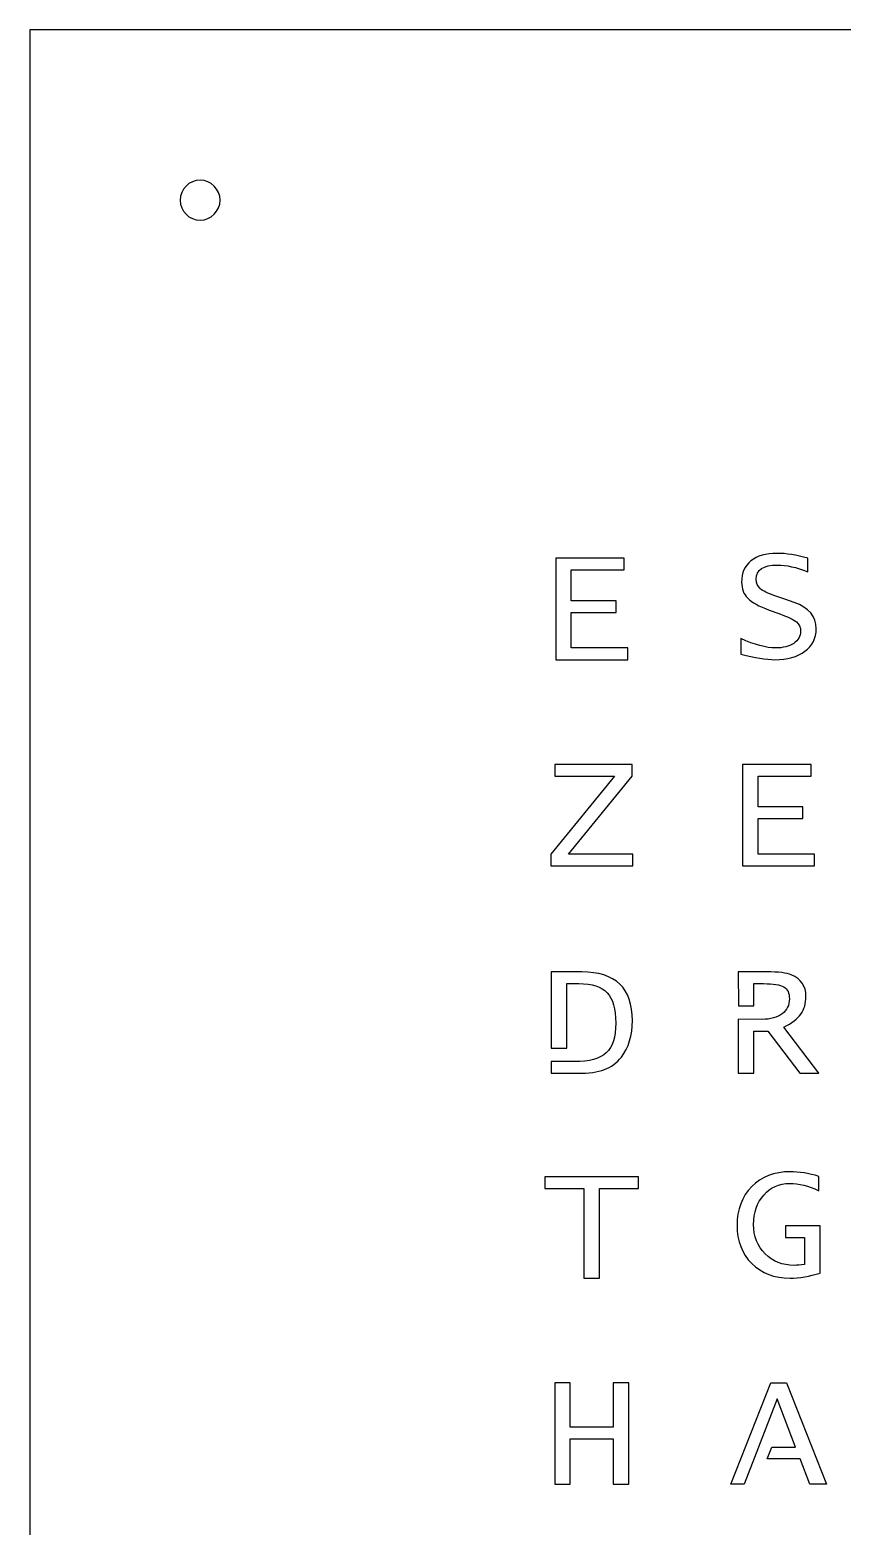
# Model space of a CAD drawing. Header units: centimetres. Extents: x -22.7 to 22.3, y -22.5 to 22.5.
# Drawn here: x -22.73 to -10.52, y 0.03 to 22.53 of the extents above; entities that cross this region are included whole.
import ezdxf

# ---------------------------------------------------------------- set-up
doc = ezdxf.new("R2010")
doc.units = ezdxf.units.CM
doc.header["$MEASUREMENT"] = 0
doc.layers.add('Ebene 1', color=7, linetype='Continuous')

msp = doc.modelspace()

# ---------------------------------------------------------------- linework, layer by layer
at = {"layer": 'Ebene 1'}
msp.add_open_spline([(-22.73273, 22.53096), (-22.73273, 22.53096), (22.26727, 22.53096), (22.26727, 22.53096), (22.26727, 22.53096), (22.26727, 22.53096), (22.26727, -22.46904), (22.26727, -22.46904), (22.26727, -22.46904), (22.26727, -22.46904), (-22.73273, -22.46904), (-22.73273, -22.46904), (-22.73273, -22.46904), (-22.73273, -22.46904), (-22.73273, 22.53096), (-22.73273, 22.53096)], degree=3, knots=[0, 0, 0, 0, 0.25, 0.25, 0.25, 0.25, 0.5, 0.5, 0.5, 0.5, 0.75, 0.75, 0.75, 0.75, 1, 1, 1, 1], dxfattribs=at)
at = {"layer": 'Ebene 1', "color": 7}
for points, knots in [([(-20.17273, 20.27096), (-20.0075, 20.27096), (-19.87273, 20.1362), (-19.87273, 19.97096), (-19.87273, 19.97096), (-19.87273, 19.80572), (-20.0075, 19.67096), (-20.17273, 19.67096), (-20.17273, 19.67096), (-20.33796, 19.67096), (-20.47273, 19.80572), (-20.47273, 19.97096), (-20.47273, 19.97096), (-20.47273, 20.1362), (-20.33796, 20.27096), (-20.17273, 20.27096)], [0, 0, 0, 0, 0.25, 0.25, 0.25, 0.25, 0.5, 0.5, 0.5, 0.5, 0.75, 0.75, 0.75, 0.75, 1, 1, 1, 1]), ([(-11.03335, 14.58669), (-11.03335, 14.58669), (-11.03335, 14.38343), (-11.03335, 14.38343), (-11.03335, 14.38343), (-11.20536, 14.44997), (-11.35831, 14.48323), (-11.49219, 14.48323), (-11.49219, 14.48323), (-11.70396, 14.48323), (-11.80985, 14.41183), (-11.80985, 14.26943), (-11.80985, 14.26943), (-11.80985, 14.21142), (-11.78997, 14.16517), (-11.75021, 14.12987), (-11.75021, 14.12987), (-11.71086, 14.09458), (-11.63743, 14.05807), (-11.53032, 14.02115), (-11.53032, 14.02115), (-11.53032, 14.02115), (-11.38062, 13.96881), (-11.38062, 13.96881), (-11.38062, 13.96881), (-11.38062, 13.96881), (-11.23822, 13.91972), (-11.23822, 13.91972), (-11.23822, 13.91972), (-11.01712, 13.84224), (-10.90637, 13.71079), (-10.90637, 13.52539), (-10.90637, 13.52539), (-10.90637, 13.38421), (-10.96276, 13.27142), (-11.07554, 13.18704), (-11.07554, 13.18704), (-11.18873, 13.10265), (-11.33965, 13.06046), (-11.52911, 13.06046), (-11.52911, 13.06046), (-11.66055, 13.06046), (-11.83054, 13.08845), (-12.03907, 13.14485), (-12.03907, 13.14485), (-12.03907, 13.14485), (-12.03907, 13.3769), (-12.03907, 13.3769), (-12.03907, 13.3769), (-11.83135, 13.28319), (-11.65893, 13.23653), (-11.52221, 13.23653), (-11.52221, 13.23653), (-11.40618, 13.23653), (-11.31409, 13.25925), (-11.24512, 13.30469), (-11.24512, 13.30469), (-11.17615, 13.35053), (-11.14167, 13.41139), (-11.14167, 13.48847), (-11.14167, 13.48847), (-11.14167, 13.54689), (-11.16195, 13.59354), (-11.20293, 13.62762), (-11.20293, 13.62762), (-11.2439, 13.6617), (-11.32788, 13.70187), (-11.45568, 13.74893), (-11.45568, 13.74893), (-11.45568, 13.74893), (-11.61228, 13.80572), (-11.61228, 13.80572), (-11.61228, 13.80572), (-11.76847, 13.86374), (-11.87679, 13.92297), (-11.93764, 13.98423), (-11.93764, 13.98423), (-11.99809, 14.04508), (-12.02852, 14.12622), (-12.02852, 14.22765), (-12.02852, 14.22765), (-12.02852, 14.36477), (-11.98186, 14.47106), (-11.88896, 14.54652), (-11.88896, 14.54652), (-11.79565, 14.62158), (-11.66461, 14.65931), (-11.49584, 14.65931), (-11.49584, 14.65931), (-11.35872, 14.65931), (-11.20455, 14.63496), (-11.03335, 14.58669)], [0, 0, 0, 0, 0.04347826, 0.04347826, 0.04347826, 0.04347826, 0.08695652, 0.08695652, 0.08695652, 0.08695652, 0.13043478, 0.13043478, 0.13043478, 0.13043478, 0.17391304, 0.17391304, 0.17391304, 0.17391304, 0.2173913, 0.2173913, 0.2173913, 0.2173913, 0.26086957, 0.26086957, 0.26086957, 0.26086957, 0.30434783, 0.30434783, 0.30434783, 0.30434783, 0.34782609, 0.34782609, 0.34782609, 0.34782609, 0.39130435, 0.39130435, 0.39130435, 0.39130435, 0.43478261, 0.43478261, 0.43478261, 0.43478261, 0.47826087, 0.47826087, 0.47826087, 0.47826087, 0.52173913, 0.52173913, 0.52173913, 0.52173913, 0.56521739, 0.56521739, 0.56521739, 0.56521739, 0.60869565, 0.60869565, 0.60869565, 0.60869565, 0.65217391, 0.65217391, 0.65217391, 0.65217391, 0.69565217, 0.69565217, 0.69565217, 0.69565217, 0.73913043, 0.73913043, 0.73913043, 0.73913043, 0.7826087, 0.7826087, 0.7826087, 0.7826087, 0.82608696, 0.82608696, 0.82608696, 0.82608696, 0.86956522, 0.86956522, 0.86956522, 0.86956522, 0.91304348, 0.91304348, 0.91304348, 0.91304348, 0.95652174, 0.95652174, 0.95652174, 0.95652174, 1, 1, 1, 1]), ([(-14.82534, 13.06046), (-14.82534, 13.06046), (-14.82534, 14.58547), (-14.82534, 14.58547), (-14.82534, 14.58547), (-14.82534, 14.58547), (-13.79487, 14.58547), (-13.79487, 14.58547), (-13.79487, 14.58547), (-13.79487, 14.58547), (-13.79487, 14.4094), (-13.79487, 14.4094), (-13.79487, 14.4094), (-13.79487, 14.4094), (-14.59125, 14.4094), (-14.59125, 14.4094), (-14.59125, 14.4094), (-14.59125, 14.4094), (-14.59125, 13.94731), (-14.59125, 13.94731), (-14.59125, 13.94731), (-14.59125, 13.94731), (-13.91617, 13.94731), (-13.91617, 13.94731), (-13.91617, 13.94731), (-13.91617, 13.94731), (-13.91617, 13.77124), (-13.91617, 13.77124), (-13.91617, 13.77124), (-13.91617, 13.77124), (-14.59125, 13.77124), (-14.59125, 13.77124), (-14.59125, 13.77124), (-14.59125, 13.77124), (-14.59125, 13.23653), (-14.59125, 13.23653), (-14.59125, 13.23653), (-14.59125, 13.23653), (-13.7401, 13.23653), (-13.7401, 13.23653), (-13.7401, 13.23653), (-13.7401, 13.23653), (-13.7401, 13.06046), (-13.7401, 13.06046), (-13.7401, 13.06046), (-13.7401, 13.06046), (-14.82534, 13.06046), (-14.82534, 13.06046)], [0, 0, 0, 0, 0.08333333, 0.08333333, 0.08333333, 0.08333333, 0.16666667, 0.16666667, 0.16666667, 0.16666667, 0.25, 0.25, 0.25, 0.25, 0.33333333, 0.33333333, 0.33333333, 0.33333333, 0.41666667, 0.41666667, 0.41666667, 0.41666667, 0.5, 0.5, 0.5, 0.5, 0.58333333, 0.58333333, 0.58333333, 0.58333333, 0.66666667, 0.66666667, 0.66666667, 0.66666667, 0.75, 0.75, 0.75, 0.75, 0.83333333, 0.83333333, 0.83333333, 0.83333333, 0.91666667, 0.91666667, 0.91666667, 0.91666667, 1, 1, 1, 1]), ([(-14.89837, 9.96046), (-14.89837, 9.96046), (-14.89837, 10.13653), (-14.89837, 10.13653), (-14.89837, 10.13653), (-14.89837, 10.13653), (-13.94133, 11.3094), (-13.94133, 11.3094), (-13.94133, 11.3094), (-13.94133, 11.3094), (-14.83995, 11.3094), (-14.83995, 11.3094), (-14.83995, 11.3094), (-14.83995, 11.3094), (-14.83995, 11.48547), (-14.83995, 11.48547), (-14.83995, 11.48547), (-14.83995, 11.48547), (-13.67642, 11.48547), (-13.67642, 11.48547), (-13.67642, 11.48547), (-13.67642, 11.48547), (-13.67642, 11.3094), (-13.67642, 11.3094), (-13.67642, 11.3094), (-13.67642, 11.3094), (-14.63223, 10.13653), (-14.63223, 10.13653), (-14.63223, 10.13653), (-14.63223, 10.13653), (-13.66708, 10.13653), (-13.66708, 10.13653), (-13.66708, 10.13653), (-13.66708, 10.13653), (-13.66708, 9.96046), (-13.66708, 9.96046), (-13.66708, 9.96046), (-13.66708, 9.96046), (-14.89837, 9.96046), (-14.89837, 9.96046)], [0, 0, 0, 0, 0.1, 0.1, 0.1, 0.1, 0.2, 0.2, 0.2, 0.2, 0.3, 0.3, 0.3, 0.3, 0.4, 0.4, 0.4, 0.4, 0.5, 0.5, 0.5, 0.5, 0.6, 0.6, 0.6, 0.6, 0.7, 0.7, 0.7, 0.7, 0.8, 0.8, 0.8, 0.8, 0.9, 0.9, 0.9, 0.9, 1, 1, 1, 1]), ([(-12.01534, 9.96046), (-12.01534, 9.96046), (-12.01534, 11.48547), (-12.01534, 11.48547), (-12.01534, 11.48547), (-12.01534, 11.48547), (-10.98487, 11.48547), (-10.98487, 11.48547), (-10.98487, 11.48547), (-10.98487, 11.48547), (-10.98487, 11.3094), (-10.98487, 11.3094), (-10.98487, 11.3094), (-10.98487, 11.3094), (-11.78125, 11.3094), (-11.78125, 11.3094), (-11.78125, 11.3094), (-11.78125, 11.3094), (-11.78125, 10.84731), (-11.78125, 10.84731), (-11.78125, 10.84731), (-11.78125, 10.84731), (-11.10617, 10.84731), (-11.10617, 10.84731), (-11.10617, 10.84731), (-11.10617, 10.84731), (-11.10617, 10.67124), (-11.10617, 10.67124), (-11.10617, 10.67124), (-11.10617, 10.67124), (-11.78125, 10.67124), (-11.78125, 10.67124), (-11.78125, 10.67124), (-11.78125, 10.67124), (-11.78125, 10.13653), (-11.78125, 10.13653), (-11.78125, 10.13653), (-11.78125, 10.13653), (-10.9301, 10.13653), (-10.9301, 10.13653), (-10.9301, 10.13653), (-10.9301, 10.13653), (-10.9301, 9.96046), (-10.9301, 9.96046), (-10.9301, 9.96046), (-10.9301, 9.96046), (-12.01534, 9.96046), (-12.01534, 9.96046)], [0, 0, 0, 0, 0.08333333, 0.08333333, 0.08333333, 0.08333333, 0.16666667, 0.16666667, 0.16666667, 0.16666667, 0.25, 0.25, 0.25, 0.25, 0.33333333, 0.33333333, 0.33333333, 0.33333333, 0.41666667, 0.41666667, 0.41666667, 0.41666667, 0.5, 0.5, 0.5, 0.5, 0.58333333, 0.58333333, 0.58333333, 0.58333333, 0.66666667, 0.66666667, 0.66666667, 0.66666667, 0.75, 0.75, 0.75, 0.75, 0.83333333, 0.83333333, 0.83333333, 0.83333333, 0.91666667, 0.91666667, 0.91666667, 0.91666667, 1, 1, 1, 1]), ([(-14.6586, 7.21598), (-14.6586, 7.21598), (-14.8935, 7.21598), (-14.8935, 7.21598), (-14.8935, 7.21598), (-14.8935, 7.21598), (-14.89269, 8.36483), (-14.89269, 8.36483), (-14.89269, 8.36483), (-14.89269, 8.36483), (-14.43263, 8.36483), (-14.43263, 8.36483), (-14.43263, 8.36483), (-13.92551, 8.36483), (-13.67195, 8.1206), (-13.67195, 7.63255), (-13.67195, 7.63255), (-13.67195, 7.40698), (-13.72713, 7.22401), (-13.83707, 7.08486), (-13.83707, 7.08486), (-13.90604, 6.99682), (-13.99124, 6.93394), (-14.09225, 6.89621), (-14.09225, 6.89621), (-14.19327, 6.85848), (-14.32756, 6.83982), (-14.49551, 6.83982), (-14.49551, 6.83982), (-14.49551, 6.83982), (-14.89269, 6.83982), (-14.89269, 6.83982), (-14.89269, 6.83982), (-14.89269, 6.83982), (-14.89269, 7.01598), (-14.89269, 7.01598), (-14.89269, 7.01598), (-14.89269, 7.01598), (-14.54095, 7.01589), (-14.54095, 7.01589), (-14.54095, 7.01589), (-14.31741, 7.01584), (-14.15826, 7.06003), (-14.06345, 7.14896), (-14.06345, 7.14896), (-13.96884, 7.23769), (-13.92146, 7.3867), (-13.92146, 7.59563), (-13.92146, 7.59563), (-13.92146, 7.80821), (-13.96446, 7.95994), (-14.05006, 8.05163), (-14.05006, 8.05163), (-14.13566, 8.14291), (-14.27806, 8.18876), (-14.47807, 8.18876), (-14.47807, 8.18876), (-14.47807, 8.18876), (-14.6586, 8.18876), (-14.6586, 8.18876), (-14.6586, 8.18876), (-14.6586, 8.18876), (-14.6586, 7.21598), (-14.6586, 7.21598)], [0, 0, 0, 0, 0.0625, 0.0625, 0.0625, 0.0625, 0.125, 0.125, 0.125, 0.125, 0.1875, 0.1875, 0.1875, 0.1875, 0.25, 0.25, 0.25, 0.25, 0.3125, 0.3125, 0.3125, 0.3125, 0.375, 0.375, 0.375, 0.375, 0.4375, 0.4375, 0.4375, 0.4375, 0.5, 0.5, 0.5, 0.5, 0.5625, 0.5625, 0.5625, 0.5625, 0.625, 0.625, 0.625, 0.625, 0.6875, 0.6875, 0.6875, 0.6875, 0.75, 0.75, 0.75, 0.75, 0.8125, 0.8125, 0.8125, 0.8125, 0.875, 0.875, 0.875, 0.875, 0.9375, 0.9375, 0.9375, 0.9375, 1, 1, 1, 1]), ([(-11.84364, 8.18876), (-11.84364, 8.18876), (-11.84364, 7.8537), (-11.84364, 7.8537), (-11.84364, 7.8537), (-11.84364, 7.8537), (-12.07757, 7.8537), (-12.07757, 7.8537), (-12.07757, 7.8537), (-12.07757, 7.8537), (-12.07822, 8.36483), (-12.07822, 8.36483), (-12.07822, 8.36483), (-12.07822, 8.36483), (-11.65143, 8.36483), (-11.65143, 8.36483), (-11.65143, 8.36483), (-11.47414, 8.36483), (-11.35081, 8.35022), (-11.28184, 8.32101), (-11.28184, 8.32101), (-11.13457, 8.25975), (-11.06074, 8.15184), (-11.06074, 7.99727), (-11.06074, 7.99727), (-11.06074, 7.89138), (-11.0863, 7.80253), (-11.13741, 7.73154), (-11.13741, 7.73154), (-11.18853, 7.66095), (-11.27373, 7.59482), (-11.39341, 7.53396), (-11.39341, 7.53396), (-11.39341, 7.53396), (-10.86722, 6.83982), (-10.86722, 6.83982), (-10.86722, 6.83982), (-10.86722, 6.83982), (-11.15121, 6.83982), (-11.15121, 6.83982), (-11.15121, 6.83982), (-11.15121, 6.83982), (-11.63277, 7.47433), (-11.63277, 7.47433), (-11.63277, 7.47433), (-11.63277, 7.47433), (-11.84413, 7.47433), (-11.84413, 7.47433), (-11.84413, 7.47433), (-11.84413, 7.47433), (-11.84413, 6.83982), (-11.84413, 6.83982), (-11.84413, 6.83982), (-11.84413, 6.83982), (-12.07822, 6.83982), (-12.07822, 6.83982), (-12.07822, 6.83982), (-12.07822, 6.83982), (-12.07822, 7.65336), (-12.07822, 7.65336), (-12.07822, 7.65336), (-12.07822, 7.65336), (-11.7204, 7.65162), (-11.7204, 7.65162), (-11.7204, 7.65162), (-11.59423, 7.65102), (-11.49449, 7.6793), (-11.42099, 7.73478), (-11.42099, 7.73478), (-11.34724, 7.79044), (-11.31024, 7.86501), (-11.31024, 7.95954), (-11.31024, 7.95954), (-11.31024, 8.04717), (-11.33784, 8.10763), (-11.39341, 8.14007), (-11.39341, 8.14007), (-11.44898, 8.17252), (-11.55124, 8.18876), (-11.70011, 8.18876), (-11.70011, 8.18876), (-11.70011, 8.18876), (-11.84364, 8.18876), (-11.84364, 8.18876)], [0, 0, 0, 0, 0.04761905, 0.04761905, 0.04761905, 0.04761905, 0.0952381, 0.0952381, 0.0952381, 0.0952381, 0.14285714, 0.14285714, 0.14285714, 0.14285714, 0.19047619, 0.19047619, 0.19047619, 0.19047619, 0.23809524, 0.23809524, 0.23809524, 0.23809524, 0.28571429, 0.28571429, 0.28571429, 0.28571429, 0.33333333, 0.33333333, 0.33333333, 0.33333333, 0.38095238, 0.38095238, 0.38095238, 0.38095238, 0.42857143, 0.42857143, 0.42857143, 0.42857143, 0.47619048, 0.47619048, 0.47619048, 0.47619048, 0.52380952, 0.52380952, 0.52380952, 0.52380952, 0.57142857, 0.57142857, 0.57142857, 0.57142857, 0.61904762, 0.61904762, 0.61904762, 0.61904762, 0.66666667, 0.66666667, 0.66666667, 0.66666667, 0.71428571, 0.71428571, 0.71428571, 0.71428571, 0.76190476, 0.76190476, 0.76190476, 0.76190476, 0.80952381, 0.80952381, 0.80952381, 0.80952381, 0.85714286, 0.85714286, 0.85714286, 0.85714286, 0.9047619, 0.9047619, 0.9047619, 0.9047619, 0.95238095, 0.95238095, 0.95238095, 0.95238095, 1, 1, 1, 1]), ([(-14.40058, 3.76046), (-14.40058, 3.76046), (-14.40058, 5.1094), (-14.40058, 5.1094), (-14.40058, 5.1094), (-14.40058, 5.1094), (-14.9864, 5.1094), (-14.9864, 5.1094), (-14.9864, 5.1094), (-14.9864, 5.1094), (-14.9864, 5.28547), (-14.9864, 5.28547), (-14.9864, 5.28547), (-14.9864, 5.28547), (-13.57905, 5.28547), (-13.57905, 5.28547), (-13.57905, 5.28547), (-13.57905, 5.28547), (-13.57905, 5.1094), (-13.57905, 5.1094), (-13.57905, 5.1094), (-13.57905, 5.1094), (-14.16528, 5.1094), (-14.16528, 5.1094), (-14.16528, 5.1094), (-14.16528, 5.1094), (-14.16528, 3.76046), (-14.16528, 3.76046), (-14.16528, 3.76046), (-14.16528, 3.76046), (-14.40058, 3.76046), (-14.40058, 3.76046)], [0, 0, 0, 0, 0.125, 0.125, 0.125, 0.125, 0.25, 0.25, 0.25, 0.25, 0.375, 0.375, 0.375, 0.375, 0.5, 0.5, 0.5, 0.5, 0.625, 0.625, 0.625, 0.625, 0.75, 0.75, 0.75, 0.75, 0.875, 0.875, 0.875, 0.875, 1, 1, 1, 1]), ([(-10.86662, 5.29034), (-10.86662, 5.29034), (-10.86662, 5.07491), (-10.86662, 5.07491), (-10.86662, 5.07491), (-11.02362, 5.14713), (-11.17008, 5.18323), (-11.30639, 5.18323), (-11.30639, 5.18323), (-11.46421, 5.18323), (-11.59403, 5.12522), (-11.69586, 5.0096), (-11.69586, 5.0096), (-11.79769, 4.89397), (-11.8484, 4.74671), (-11.8484, 4.56779), (-11.8484, 4.56779), (-11.8484, 4.38767), (-11.79079, 4.23999), (-11.67598, 4.12478), (-11.67598, 4.12478), (-11.56117, 4.00956), (-11.41431, 3.95195), (-11.23621, 3.95195), (-11.23621, 3.95195), (-11.19564, 3.95195), (-11.14411, 3.95682), (-11.08164, 3.96615), (-11.08164, 3.96615), (-11.08164, 3.96615), (-11.08164, 4.369), (-11.08164, 4.369), (-11.08164, 4.369), (-11.08164, 4.369), (-11.36806, 4.369), (-11.36806, 4.369), (-11.36806, 4.369), (-11.36806, 4.369), (-11.36806, 4.54508), (-11.36806, 4.54508), (-11.36806, 4.54508), (-11.36806, 4.54508), (-10.84755, 4.54508), (-10.84755, 4.54508), (-10.84755, 4.54508), (-10.84755, 4.54508), (-10.84755, 3.83673), (-10.84755, 3.83673), (-10.84755, 3.83673), (-11.00699, 3.78602), (-11.15791, 3.76046), (-11.30031, 3.76046), (-11.30031, 3.76046), (-11.53642, 3.76046), (-11.72831, 3.83389), (-11.87639, 3.98035), (-11.87639, 3.98035), (-12.02407, 4.1268), (-12.0979, 4.31748), (-12.0979, 4.55197), (-12.0979, 4.55197), (-12.0979, 4.79214), (-12.02407, 4.98688), (-11.8768, 5.13577), (-11.8768, 5.13577), (-11.72953, 5.28466), (-11.53683, 5.35931), (-11.29909, 5.35931), (-11.29909, 5.35931), (-11.1644, 5.35931), (-11.02038, 5.33618), (-10.86662, 5.29034)], [0, 0, 0, 0, 0.05555556, 0.05555556, 0.05555556, 0.05555556, 0.11111111, 0.11111111, 0.11111111, 0.11111111, 0.16666667, 0.16666667, 0.16666667, 0.16666667, 0.22222222, 0.22222222, 0.22222222, 0.22222222, 0.27777778, 0.27777778, 0.27777778, 0.27777778, 0.33333333, 0.33333333, 0.33333333, 0.33333333, 0.38888889, 0.38888889, 0.38888889, 0.38888889, 0.44444444, 0.44444444, 0.44444444, 0.44444444, 0.5, 0.5, 0.5, 0.5, 0.55555556, 0.55555556, 0.55555556, 0.55555556, 0.61111111, 0.61111111, 0.61111111, 0.61111111, 0.66666667, 0.66666667, 0.66666667, 0.66666667, 0.72222222, 0.72222222, 0.72222222, 0.72222222, 0.77777778, 0.77777778, 0.77777778, 0.77777778, 0.83333333, 0.83333333, 0.83333333, 0.83333333, 0.88888889, 0.88888889, 0.88888889, 0.88888889, 0.94444444, 0.94444444, 0.94444444, 0.94444444, 1, 1, 1, 1]), ([(-14.84015, 0.66046), (-14.84015, 0.66046), (-14.84015, 2.18547), (-14.84015, 2.18547), (-14.84015, 2.18547), (-14.84015, 2.18547), (-14.60606, 2.18547), (-14.60606, 2.18547), (-14.60606, 2.18547), (-14.60606, 2.18547), (-14.60606, 1.51891), (-14.60606, 1.51891), (-14.60606, 1.51891), (-14.60606, 1.51891), (-13.9606, 1.51891), (-13.9606, 1.51891), (-13.9606, 1.51891), (-13.9606, 1.51891), (-13.9606, 2.18547), (-13.9606, 2.18547), (-13.9606, 2.18547), (-13.9606, 2.18547), (-13.7253, 2.18547), (-13.7253, 2.18547), (-13.7253, 2.18547), (-13.7253, 2.18547), (-13.7253, 0.66046), (-13.7253, 0.66046), (-13.7253, 0.66046), (-13.7253, 0.66046), (-13.9606, 0.66046), (-13.9606, 0.66046), (-13.9606, 0.66046), (-13.9606, 0.66046), (-13.9606, 1.34284), (-13.9606, 1.34284), (-13.9606, 1.34284), (-13.9606, 1.34284), (-14.60606, 1.34284), (-14.60606, 1.34284), (-14.60606, 1.34284), (-14.60606, 1.34284), (-14.60606, 0.66046), (-14.60606, 0.66046), (-14.60606, 0.66046), (-14.60606, 0.66046), (-14.84015, 0.66046), (-14.84015, 0.66046)], [0, 0, 0, 0, 0.08333333, 0.08333333, 0.08333333, 0.08333333, 0.16666667, 0.16666667, 0.16666667, 0.16666667, 0.25, 0.25, 0.25, 0.25, 0.33333333, 0.33333333, 0.33333333, 0.33333333, 0.41666667, 0.41666667, 0.41666667, 0.41666667, 0.5, 0.5, 0.5, 0.5, 0.58333333, 0.58333333, 0.58333333, 0.58333333, 0.66666667, 0.66666667, 0.66666667, 0.66666667, 0.75, 0.75, 0.75, 0.75, 0.83333333, 0.83333333, 0.83333333, 0.83333333, 0.91666667, 0.91666667, 0.91666667, 0.91666667, 1, 1, 1, 1]), ([(-11.57575, 1.21787), (-11.57575, 1.21787), (-11.64266, 1.04181), (-11.64266, 1.04181), (-11.64266, 1.04181), (-11.64266, 1.04181), (-11.42821, 1.04181), (-11.42821, 1.04181), (-11.42821, 1.04181), (-11.42821, 1.04181), (-11.14655, 1.04181), (-11.14655, 1.04181), (-11.14655, 1.04181), (-11.14655, 1.04181), (-11.00293, 0.66046), (-11.00293, 0.66046), (-11.00293, 0.66046), (-11.00293, 0.66046), (-10.75424, 0.66046), (-10.75424, 0.66046), (-10.75424, 0.66046), (-10.75424, 0.66046), (-11.35548, 2.18547), (-11.35548, 2.18547), (-11.35548, 2.18547), (-11.35548, 2.18547), (-11.58956, 2.18547), (-11.58956, 2.18547), (-11.58956, 2.18547), (-11.58956, 2.18547), (-12.19121, 0.66046), (-12.19121, 0.66046), (-12.19121, 0.66046), (-12.19121, 0.66046), (-11.98917, 0.66046), (-11.98917, 0.66046), (-11.98917, 0.66046), (-11.98917, 0.66046), (-11.77294, 1.21788), (-11.77294, 1.21788), (-11.77294, 1.21788), (-11.77294, 1.21788), (-11.49585, 1.94651), (-11.49585, 1.94651), (-11.49585, 1.94651), (-11.49585, 1.94651), (-11.21673, 1.21788), (-11.21673, 1.21788), (-11.21673, 1.21788), (-11.21673, 1.21788), (-11.42984, 1.21787), (-11.42984, 1.21787), (-11.42984, 1.21787), (-11.42984, 1.21787), (-11.57575, 1.21787), (-11.57575, 1.21787)], [0, 0, 0, 0, 0.07142857, 0.07142857, 0.07142857, 0.07142857, 0.14285714, 0.14285714, 0.14285714, 0.14285714, 0.21428571, 0.21428571, 0.21428571, 0.21428571, 0.28571429, 0.28571429, 0.28571429, 0.28571429, 0.35714286, 0.35714286, 0.35714286, 0.35714286, 0.42857143, 0.42857143, 0.42857143, 0.42857143, 0.5, 0.5, 0.5, 0.5, 0.57142857, 0.57142857, 0.57142857, 0.57142857, 0.64285714, 0.64285714, 0.64285714, 0.64285714, 0.71428571, 0.71428571, 0.71428571, 0.71428571, 0.78571429, 0.78571429, 0.78571429, 0.78571429, 0.85714286, 0.85714286, 0.85714286, 0.85714286, 0.92857143, 0.92857143, 0.92857143, 0.92857143, 1, 1, 1, 1])]:
    msp.add_open_spline(points, degree=3, knots=knots, dxfattribs=at)

doc.saveas('drawing.dxf')
